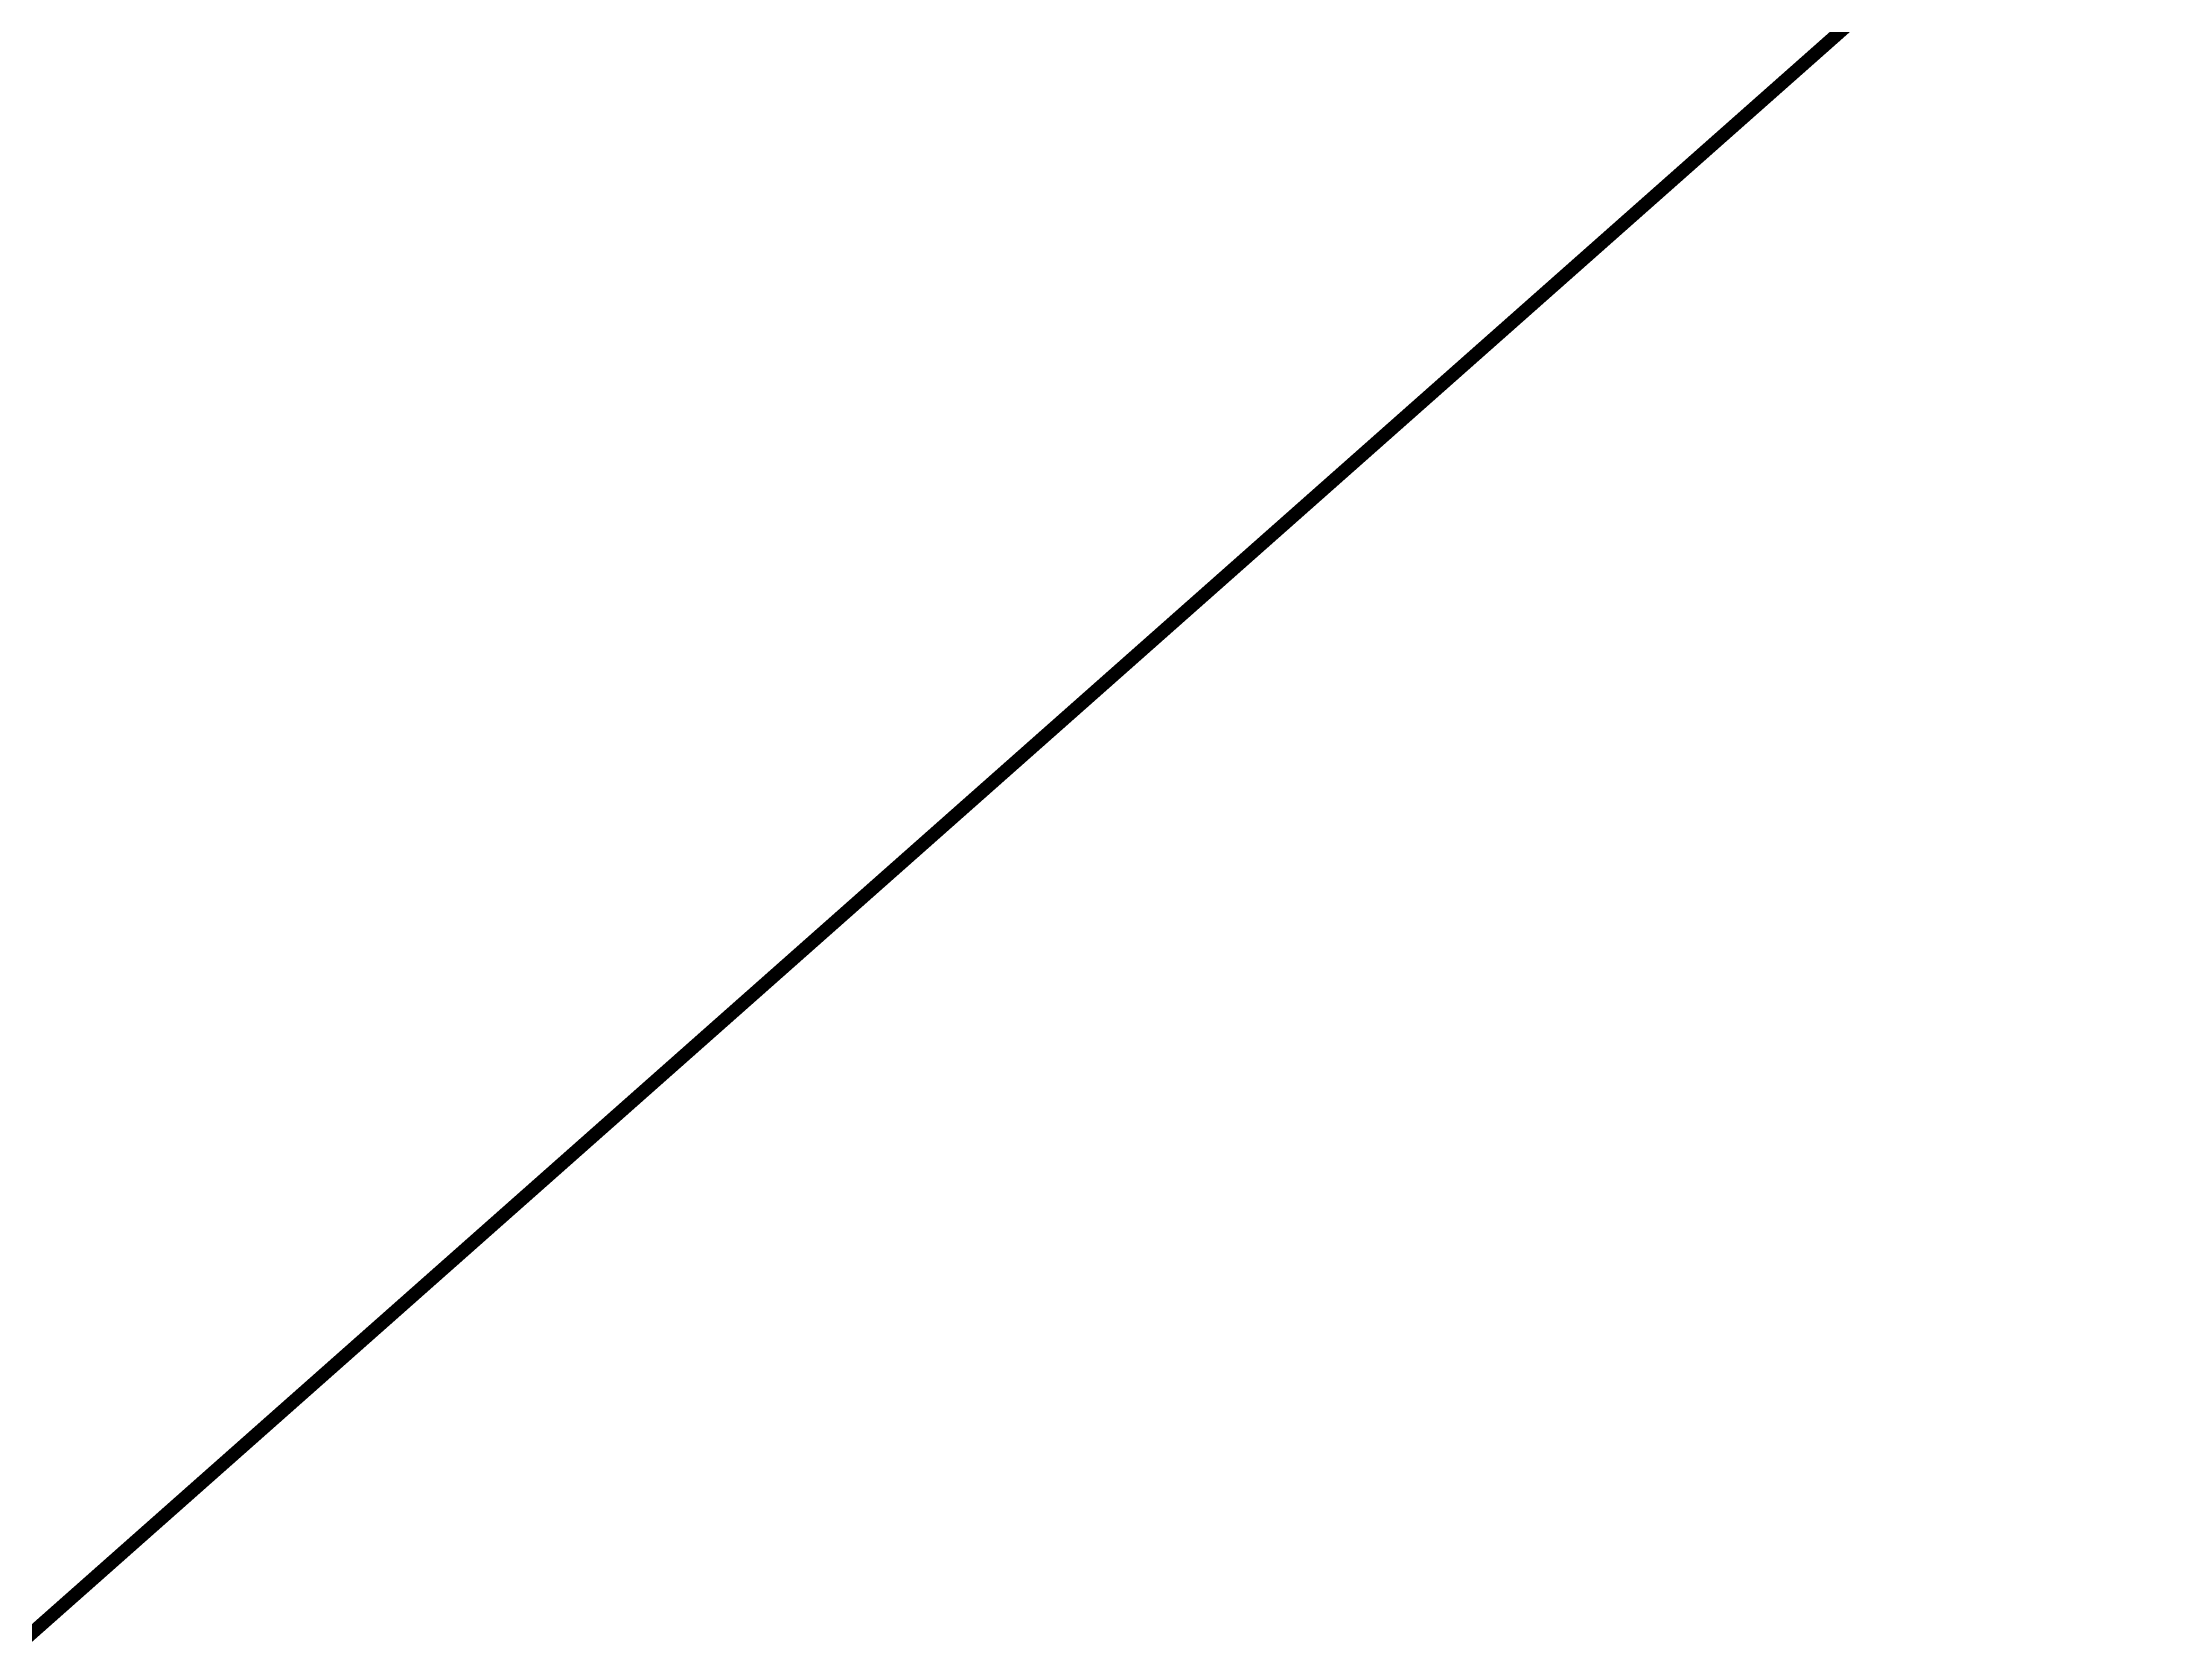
# Model space of a CAD drawing. Extents: x 99002 to 478558, y 2449839 to 2450453.
# Drawn here: x 478419.84 to 478443.62, y 2450279.03 to 2450296.88 of the extents above; entities that cross this region are included whole.
import ezdxf
from ezdxf.enums import TextEntityAlignment as Align

# ---------------------------------------------------------------- set-up
doc = ezdxf.new("R2010")
doc.units = 0
doc.header["$LTSCALE"] = 0.5
doc.layers.get('0').update_dxf_attribs({"linetype": 'CONTINUOUS'})
doc.layers.add('GCD', color=1, linetype='CONTINUOUS')
doc.layers.add('用地红线', color=10, linetype='CONTINUOUS')
doc.styles.add('方正中等线简体', font='FZZDXJW.TTF')

# ---------------------------------------------------------------- blocks, each defined once
blk = doc.blocks.new('GC200')
at = {"linetype": 'Continuous', "const_width": 0.2, "flags": 128}
blk.add_lwpolyline([(-0.1, 0, 1), (0.1, 0, 1)], format="xyb", close=True, dxfattribs=at)

msp = doc.modelspace()

# ---------------------------------------------------------------- linework, layer by layer
at = {"layer": '用地红线', "color": 10, "linetype": 'Continuous', "const_width": 0.15, "flags": 128}
msp.add_lwpolyline([(478535.49, 2449930.472), (478453.289, 2449876.704), (478219.426, 2450101.627), (478536.088, 2450382.14)], dxfattribs=at)

# ---------------------------------------------------------------- block references
at = {"layer": 'GCD', "color": 1, "linetype": 'Continuous'}
ref = msp.add_blockref('GC200', (478422.101, 2450295.394, 1.905), dxfattribs=dict(at, xscale=4.876000004212864e-06, yscale=4.876000004212864e-06, zscale=4.876000004212864e-06))
ref.add_attrib('height', '1.91', dxfattribs={"linetype": 'Continuous', "height": 0.00000975, "style": '方正中等线简体', "width": 0.8}).set_placement((478422.701, 2450294.894, 1.905), align=Align.MIDDLE_LEFT)
ref = msp.add_blockref('GC200', (478433.642, 2450292.654, 1.843), dxfattribs=dict(at, xscale=4.876000004212864e-06, yscale=4.876000004212864e-06, zscale=4.876000004212864e-06))
ref.add_attrib('height', '1.84', dxfattribs={"linetype": 'Continuous', "height": 0.00000975, "style": '方正中等线简体', "width": 0.8}).set_placement((478434.242, 2450292.154, 1.843), align=Align.MIDDLE_LEFT)
ref = msp.add_blockref('GC200', (478435.738, 2450288.329, 1.78), dxfattribs=dict(at, xscale=4.876000004212864e-06, yscale=4.876000004212864e-06, zscale=4.876000004212864e-06))
ref.add_attrib('height', '1.78', dxfattribs={"linetype": 'Continuous', "height": 0.00000975, "style": '方正中等线简体', "width": 0.8}).set_placement((478436.338, 2450287.829, 1.78), align=Align.MIDDLE_LEFT)

doc.saveas('drawing.dxf')
